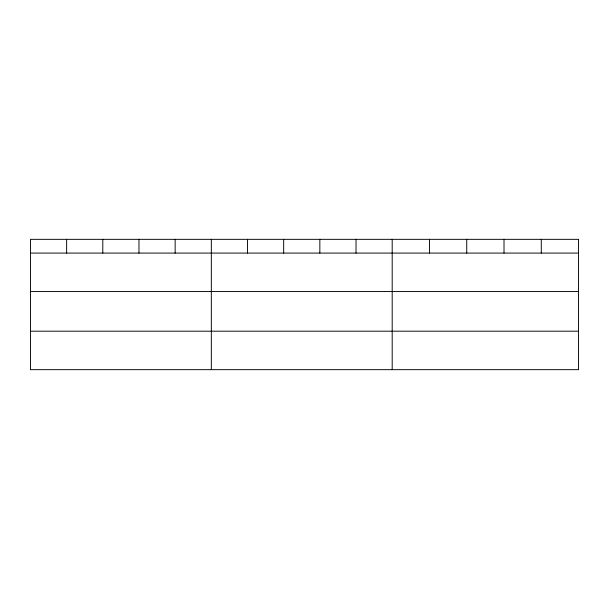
<?xml version="1.0" encoding="UTF-8"?>
<svg xmlns="http://www.w3.org/2000/svg" width="609" height="609" viewBox="0 0 609 609"><rect width="100%" height="100%" fill="white"/><g stroke="black" fill="none" stroke-linecap="round" stroke-linejoin="round"><path stroke-width="0.91" d="M30.45 253.085L578.55 253.085M30.45 291.559L578.55 291.559M30.45 331.189L578.55 331.189M541.279 239.337L541.279 253.085M504.008 239.337L504.008 253.085M466.738 239.337L466.738 253.085M429.467 239.337L429.467 253.085M392.196 239.337L392.196 369.663M356.021 239.337L356.021 253.085M319.847 239.337L319.847 253.085M283.672 239.337L283.672 253.085M247.498 239.337L247.498 253.085M211.323 239.337L211.323 369.663M175.148 239.337L175.148 253.085M138.974 239.337L138.974 253.085M102.799 239.337L102.799 253.085M66.625 239.337L66.625 253.085M578.55 239.337L30.45 239.337L30.45 369.663L578.55 369.663L578.55 239.337"/></g></svg>
